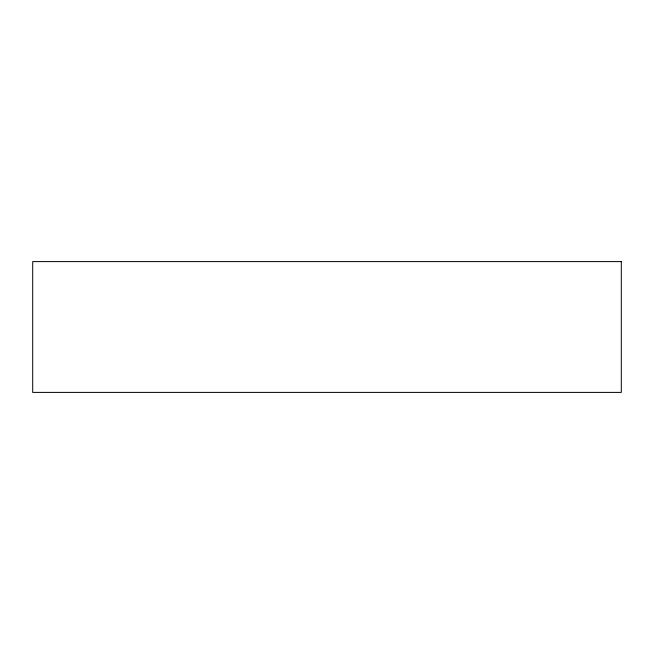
<?xml version="1.0" encoding="UTF-8"?>
<svg xmlns="http://www.w3.org/2000/svg" width="654" height="654" viewBox="0 0 654 654"><rect width="100%" height="100%" fill="white"/><g stroke="black" fill="none" stroke-linecap="round" stroke-linejoin="round"><path stroke-width="0.98" d="M621.3 261.6L32.7 261.6L32.7 392.4L621.3 392.4L621.3 261.6"/></g></svg>
